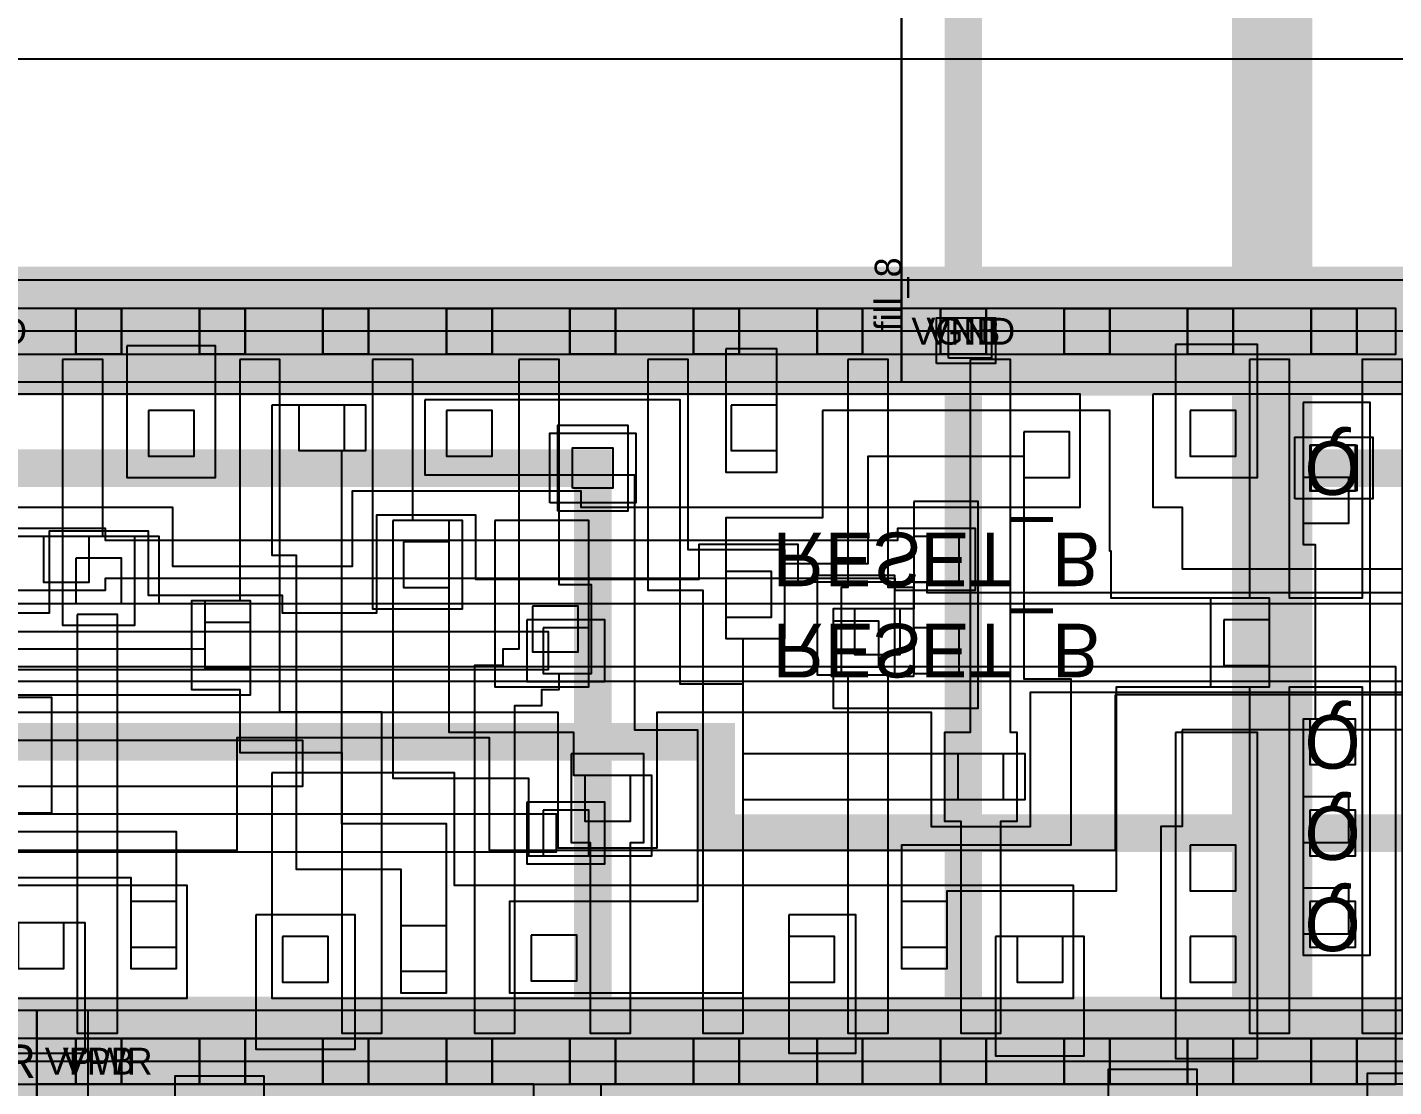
# Model space of a CAD drawing. Extents: x 0 to 50.5, y 0 to 99.5.
# Drawn here: x 16.06 to 21.15, y 86.94 to 90.89 of the extents above; entities that cross this region are included whole.
import ezdxf
from ezdxf.enums import TextEntityAlignment as Align

# ---------------------------------------------------------------- set-up
doc = ezdxf.new("R2010")
doc.units = 0
for name, color, linetype in [('L122D16', 13, 'CONTINUOUS'), ('L236D0', 12, 'CONTINUOUS'), ('L64D16', 14, 'CONTINUOUS'), ('L64D20', 26, 'CONTINUOUS'), ('L64D5', 19, 'CONTINUOUS'), ('L64D59', 18, 'CONTINUOUS'), ('L65D20', 22, 'CONTINUOUS'), ('L66D20', 16, 'CONTINUOUS'), ('L66D44', 21, 'CONTINUOUS'), ('L67D16', 29, 'CONTINUOUS'), ('L67D20', 8, 'CONTINUOUS'), ('L67D44', 9, 'CONTINUOUS'), ('L67D5', 17, 'CONTINUOUS'), ('L68D16', 15, 'CONTINUOUS'), ('L68D20', 6, 'CONTINUOUS'), ('L68D44', 7, 'CONTINUOUS'), ('L68D5', 20, 'CONTINUOUS'), ('L69D20', 4, 'CONTINUOUS'), ('L71D20', 1, 'CONTINUOUS'), ('L78D44', 24, 'CONTINUOUS'), ('L81D4', 28, 'CONTINUOUS'), ('L83D44', 30, 'CONTINUOUS'), ('L93D44', 25, 'CONTINUOUS'), ('L94D20', 27, 'CONTINUOUS'), ('L95D20', 23, 'CONTINUOUS')]:
    doc.layers.add(name, color=color, linetype=linetype)

# ---------------------------------------------------------------- blocks, each defined once
blk = doc.blocks.new('VIA_L1M1_PR_MR')
at = {"layer": 'L67D20'}
blk.add_lwpolyline([(-0.085, -0.085), (-0.085, 0.085), (0.085, 0.085), (0.085, -0.085)], close=True, dxfattribs=at)
at = {"layer": 'L67D44'}
blk.add_lwpolyline([(-0.085, -0.085), (-0.085, 0.085), (0.085, 0.085), (0.085, -0.085)], close=True, dxfattribs=at)
at = {"layer": 'L68D20'}
blk.add_lwpolyline([(-0.145, -0.115), (-0.145, 0.115), (0.145, 0.115), (0.145, -0.115)], close=True, dxfattribs=at)
blk = doc.blocks.new('VIA_M1M2_PR')
at = {"layer": 'L68D20'}
blk.add_lwpolyline([(-0.16, -0.13), (-0.16, 0.13), (0.16, 0.13), (0.16, -0.13)], close=True, dxfattribs=at)
at = {"layer": 'L68D44'}
blk.add_lwpolyline([(-0.075, -0.075), (-0.075, 0.075), (0.075, 0.075), (0.075, -0.075)], close=True, dxfattribs=at)
at = {"layer": 'L69D20'}
blk.add_lwpolyline([(-0.13, -0.16), (-0.13, 0.16), (0.13, 0.16), (0.13, -0.16)], close=True, dxfattribs=at)
blk = doc.blocks.new('sky130_fd_sc_hd__dfrtp_1')
at = {"layer": 'L236D0'}
blk.add_lwpolyline([(0, 0), (0, 2.72), (9.2, 2.72), (9.2, 0)], close=True, dxfattribs=at)
at = {"layer": 'L64D16'}
blk.add_lwpolyline([(0.145, 2.635), (0.145, 2.805), (0.315, 2.805), (0.315, 2.635)], close=True, dxfattribs=at)
at = {"layer": 'L64D20'}
blk.add_lwpolyline([(-0.19, 1.305), (-0.19, 2.91), (9.39, 2.91), (9.39, 1.305)], close=True, dxfattribs=at)
at = {"layer": 'L67D20'}
for points in [[(1.85, 2.175), (1.85, 2.635), (0, 2.635), (0, 2.805), (9.2, 2.805), (9.2, 2.635), (2.1, 2.635), (2.1, 2.175)], [(0.515, 2.135), (0.515, 2.665), (0.845, 2.665), (0.845, 2.135)], [(3.99, 2.205), (3.99, 2.69), (4.32, 2.69), (4.32, 2.205)], [(4.955, 2.175), (4.955, 2.675), (5.325, 2.675), (5.325, 2.175)]]:
    blk.add_lwpolyline(points, close=True, dxfattribs=at)
at = {"layer": 'L67D44'}
for points in [[(0.145, 2.635), (0.145, 2.805), (0.315, 2.805), (0.315, 2.635)], [(0.605, 2.635), (0.605, 2.805), (0.775, 2.805), (0.775, 2.635)], [(1.065, 2.635), (1.065, 2.805), (1.235, 2.805), (1.235, 2.635)], [(1.525, 2.635), (1.525, 2.805), (1.695, 2.805), (1.695, 2.635)], [(1.985, 2.635), (1.985, 2.805), (2.155, 2.805), (2.155, 2.635)], [(2.445, 2.635), (2.445, 2.805), (2.615, 2.805), (2.615, 2.635)], [(2.905, 2.635), (2.905, 2.805), (3.075, 2.805), (3.075, 2.635)], [(3.365, 2.635), (3.365, 2.805), (3.535, 2.805), (3.535, 2.635)], [(3.825, 2.635), (3.825, 2.805), (3.995, 2.805), (3.995, 2.635)], [(4.285, 2.635), (4.285, 2.805), (4.455, 2.805), (4.455, 2.635)], [(4.745, 2.635), (4.745, 2.805), (4.915, 2.805), (4.915, 2.635)]]:
    blk.add_lwpolyline(points, close=True, dxfattribs=at)
at = {"layer": 'L68D16'}
blk.add_lwpolyline([(0.145, 2.635), (0.145, 2.805), (0.315, 2.805), (0.315, 2.635)], close=True, dxfattribs=at)
at = {"layer": 'L68D20', "const_width": 0.48}
blk.add_lwpolyline([(0, 2.72), (9.2, 2.72)], dxfattribs=at)
at = {"layer": 'L78D44'}
blk.add_lwpolyline([(0, 1.25), (0, 2.72), (9.2, 2.72), (9.2, 1.25)], close=True, dxfattribs=at)
at = {"layer": 'L81D4'}
blk.add_lwpolyline([(0, 0), (0, 2.72), (9.2, 2.72), (9.2, 0)], close=True, dxfattribs=at)
at = {"layer": 'L94D20'}
blk.add_lwpolyline([(8.155, 1.355), (8.155, 1.935), (5.825, 1.935), (5.825, 1.515), (4.885, 1.515), (4.885, 1.935), (1.35, 1.935), (1.35, 1.685), (0, 1.685), (0, 2.91), (9.2, 2.91), (9.2, 1.355)], close=True, dxfattribs=at)
at = {"layer": 'L64D5'}
blk.add_text('VPB', height=0.1, dxfattribs=at).set_placement((0.23, 2.72), align=Align.MIDDLE_CENTER)
at = {"layer": 'L68D5'}
blk.add_text('VPWR', height=0.1, dxfattribs=at).set_placement((0.23, 2.72), align=Align.MIDDLE_CENTER)
blk = doc.blocks.new('sky130_fd_sc_hd__dfrtp_2')
at = {"layer": 'L236D0'}
blk.add_lwpolyline([(0, 0), (0, 2.72), (9.66, 2.72), (9.66, 0)], close=True, dxfattribs=at)
at = {"layer": 'L64D20'}
blk.add_lwpolyline([(-0.19, 1.305), (-0.19, 2.91), (9.85, 2.91), (9.85, 1.305)], close=True, dxfattribs=at)
at = {"layer": 'L65D20'}
for points in [[(3.305, 2.065), (3.305, 2.485), (4.7, 2.485), (4.7, 2.065)], [(5.015, 1.645), (5.015, 2.485), (8, 2.485), (8, 2.065), (5.695, 2.065), (5.695, 1.645)], [(8.405, 1.485), (8.405, 1.845), (8.325, 1.845), (8.325, 2.485), (9.485, 2.485), (9.485, 1.485)], [(1.565, 0.235), (1.565, 0.655), (2.49, 0.655), (2.49, 0.595), (3.285, 0.595), (3.285, 0.655), (4.645, 0.655), (4.645, 0.875), (5.315, 0.875), (5.315, 0.595), (6.165, 0.595), (6.165, 0.655), (8.025, 0.655), (8.025, 0.235)], [(8.295, 0.235), (8.295, 0.655), (8.405, 0.655), (8.405, 0.885), (9.485, 0.885), (9.485, 0.235)]]:
    blk.add_lwpolyline(points, close=True, dxfattribs=at)
at = {"layer": 'L66D20'}
for points in [[(4.29, 1.055), (4.29, 2.615), (4.44, 2.615), (4.44, 1.055)], [(4.895, 0.105), (4.895, 1.005), (4.715, 1.005), (4.715, 1.335), (4.895, 1.335), (4.895, 1.57), (5.275, 1.57), (5.275, 2.615), (5.425, 2.615), (5.425, 1.42), (5.045, 1.42), (5.045, 0.105)], [(5.935, 0.105), (5.935, 1.185), (5.875, 1.185), (5.875, 1.245), (5.77, 1.245), (5.77, 2.615), (5.92, 2.615), (5.92, 1.395), (6.02, 1.395), (6.02, 1.335), (6.085, 1.335), (6.085, 1.275), (6.205, 1.275), (6.205, 0.945), (6.085, 0.945), (6.085, 0.105)], [(6.13, 1.575), (6.13, 1.905), (6.2, 1.905), (6.2, 2.615), (6.35, 2.615), (6.35, 1.905), (6.4, 1.905), (6.4, 1.575)], [(6.415, 0.105), (6.415, 0.965), (6.62, 0.965), (6.62, 2.615), (6.77, 2.615), (6.77, 1.145), (6.925, 1.145), (6.925, 0.815), (6.565, 0.815), (6.565, 0.105)], [(7.16, 0.105), (7.16, 0.955), (7.135, 0.955), (7.135, 1.285), (7.16, 1.285), (7.16, 2.615), (7.31, 2.615), (7.31, 1.285), (7.405, 1.285), (7.405, 0.955), (7.31, 0.955), (7.31, 0.105)], [(7.615, 0.105), (7.615, 1.495), (7.52, 1.495), (7.52, 1.825), (7.58, 1.825), (7.58, 2.615), (7.73, 2.615), (7.73, 1.825), (7.79, 1.825), (7.79, 1.495), (7.765, 1.495), (7.765, 0.105)], [(8.655, 0.105), (8.655, 0.995), (8.51, 0.995), (8.51, 1.325), (8.655, 1.325), (8.655, 2.615), (8.805, 2.615), (8.805, 1.325), (9.075, 1.325), (9.075, 2.615), (9.225, 2.615), (9.225, 0.105), (9.075, 0.105), (9.075, 0.995), (8.805, 0.995), (8.805, 0.105)], [(4.235, 0.105), (4.235, 1.095), (4.505, 1.095), (4.505, 0.765), (4.385, 0.765), (4.385, 0.105)], [(5.39, 0.105), (5.39, 1.035), (5.725, 1.035), (5.725, 0.705), (5.54, 0.705), (5.54, 0.105)]]:
    blk.add_lwpolyline(points, close=True, dxfattribs=at)
at = {"layer": 'L66D44'}
for points in [[(5.055, 2.255), (5.055, 2.425), (5.225, 2.425), (5.225, 2.255)], [(5.98, 2.25), (5.98, 2.42), (6.15, 2.42), (6.15, 2.25)], [(6.94, 2.255), (6.94, 2.425), (7.11, 2.425), (7.11, 2.255)], [(7.79, 2.255), (7.79, 2.425), (7.96, 2.425), (7.96, 2.255)], [(8.435, 2.255), (8.435, 2.425), (8.605, 2.425), (8.605, 2.255)], [(4.07, 2.205), (4.07, 2.375), (4.24, 2.375), (4.24, 2.205)], [(5.495, 2.215), (5.495, 2.385), (5.665, 2.385), (5.665, 2.215)], [(4.49, 2.125), (4.49, 2.295), (4.66, 2.295), (4.66, 2.125)], [(7.36, 2.125), (7.36, 2.295), (7.53, 2.295), (7.53, 2.125)], [(8.855, 2.075), (8.855, 2.245), (9.025, 2.245), (9.025, 2.075)], [(8.435, 1.915), (8.435, 2.085), (8.605, 2.085), (8.605, 1.915)], [(8.855, 1.735), (8.855, 1.905), (9.025, 1.905), (9.025, 1.735)], [(6.18, 1.655), (6.18, 1.825), (6.35, 1.825), (6.35, 1.655)], [(7.57, 1.575), (7.57, 1.745), (7.74, 1.745), (7.74, 1.575)], [(4.765, 1.085), (4.765, 1.255), (4.935, 1.255), (4.935, 1.085)], [(8.56, 1.075), (8.56, 1.245), (8.73, 1.245), (8.73, 1.075)], [(5.985, 1.025), (5.985, 1.195), (6.155, 1.195), (6.155, 1.025)], [(7.185, 1.035), (7.185, 1.205), (7.355, 1.205), (7.355, 1.035)], [(6.705, 0.895), (6.705, 1.065), (6.875, 1.065), (6.875, 0.895)], [(4.285, 0.845), (4.285, 1.015), (4.455, 1.015), (4.455, 0.845)], [(5.505, 0.785), (5.505, 0.955), (5.675, 0.955), (5.675, 0.785)], [(8.855, 0.545), (8.855, 0.715), (9.025, 0.715), (9.025, 0.545)], [(7.815, 0.375), (7.815, 0.545), (7.985, 0.545), (7.985, 0.375)], [(4.555, 0.295), (4.555, 0.465), (4.725, 0.465), (4.725, 0.295)], [(5.665, 0.295), (5.665, 0.465), (5.835, 0.465), (5.835, 0.295)], [(8.435, 0.295), (8.435, 0.465), (8.605, 0.465), (8.605, 0.295)], [(5.115, 0.275), (5.115, 0.445), (5.285, 0.445), (5.285, 0.275)], [(6.725, 0.275), (6.725, 0.445), (6.895, 0.445), (6.895, 0.275)]]:
    blk.add_lwpolyline(points, close=True, dxfattribs=at)
at = {"layer": 'L67D16'}
for points in [[(8.88, 2.125), (8.88, 2.295), (9.05, 2.295), (9.05, 2.125)], [(8.88, 1.785), (8.88, 1.955), (9.05, 1.955), (9.05, 1.785)], [(8.88, 1.445), (8.88, 1.615), (9.05, 1.615), (9.05, 1.445)], [(7.405, 1.105), (7.405, 1.275), (7.575, 1.275), (7.575, 1.105)], [(7.405, 0.765), (7.405, 0.935), (7.575, 0.935), (7.575, 0.765)], [(8.88, 0.425), (8.88, 0.595), (9.05, 0.595), (9.05, 0.425)]]:
    blk.add_lwpolyline(points, close=True, dxfattribs=at)
at = {"layer": 'L67D20'}
for points in [[(1.85, 2.175), (1.85, 2.635), (0, 2.635), (0, 2.805), (9.2, 2.805), (9.2, 2.635), (2.1, 2.635), (2.1, 2.175)], [(7.71, 2.255), (7.71, 2.7), (8.04, 2.7), (8.04, 2.255)], [(8.38, 1.495), (8.38, 2.71), (8.685, 2.71), (8.685, 1.495)], [(3.99, 2.205), (3.99, 2.69), (4.32, 2.69), (4.32, 2.205)], [(4.955, 2.175), (4.955, 2.675), (5.325, 2.675), (5.325, 2.175)], [(6.94, 2.175), (6.94, 2.69), (7.19, 2.69), (7.19, 2.175)], [(2.745, 0.305), (2.745, 0.475), (3.43, 0.475), (3.43, 1.185), (3.245, 1.185), (3.245, 2.135), (2.735, 2.135), (2.735, 2.465), (3.415, 2.465), (3.415, 1.355), (4.935, 1.355), (4.935, 1.005), (4.765, 1.005), (4.765, 1.185), (3.6, 1.185), (3.6, 0.305)], [(5.015, 0.275), (5.015, 0.835), (5.105, 0.835), (5.105, 2.005), (5.495, 2.005), (5.495, 2.465), (5.665, 2.465), (5.665, 1.835), (5.275, 1.835), (5.275, 0.445), (5.365, 0.445), (5.365, 0.275)], [(5.585, 0.255), (5.585, 0.535), (6.365, 0.535), (6.365, 1.485), (6.6, 1.485), (6.6, 2.125), (5.9, 2.125), (5.9, 2.465), (6.77, 2.465), (6.77, 1.745), (7.82, 1.745), (7.82, 1.575), (6.77, 1.575), (6.77, 1.315), (6.535, 1.315), (6.535, 0.255)], [(3.585, 1.865), (3.585, 2.375), (3.755, 2.375), (3.755, 2.035), (4.49, 2.035), (4.49, 2.375), (4.66, 2.375), (4.66, 1.865)], [(7.065, 0.295), (7.065, 0.695), (6.705, 0.695), (6.705, 1.145), (6.925, 1.145), (6.925, 0.865), (7.235, 0.865), (7.235, 0.465), (7.815, 0.465), (7.815, 1.295), (7.99, 1.295), (7.99, 1.915), (7.36, 1.915), (7.36, 2.375), (7.53, 2.375), (7.53, 2.085), (8.16, 2.085), (8.16, 1.325), (8.73, 1.325), (8.73, 0.995), (8.14, 0.995), (8.14, 0.82), (8.135, 0.82), (8.135, 0.295)], [(8.855, 0.265), (8.855, 0.795), (8.9, 0.795), (8.9, 1.445), (8.855, 1.445), (8.855, 2.325), (9.105, 2.325), (9.105, 0.265)], [(5.465, 0.705), (5.465, 1.665), (5.97, 1.665), (5.97, 1.955), (6.43, 1.955), (6.43, 1.655), (6.14, 1.655), (6.14, 1.495), (5.675, 1.495), (5.675, 0.705)], [(3.775, 1.525), (3.775, 1.695), (5.13, 1.695), (5.13, 1.525)], [(7.405, 0.635), (7.405, 1.035), (7.105, 1.035), (7.105, 1.405), (7.645, 1.405), (7.645, 0.635)], [(5.845, 0.705), (5.845, 1.325), (6.195, 1.325), (6.195, 0.705)], [(3.805, 0.765), (3.805, 1.015), (4.595, 1.015), (4.595, 0.765)], [(4.475, 0.055), (4.475, 0.545), (4.805, 0.545), (4.805, 0.055)], [(6.705, 0.065), (6.705, 0.525), (6.895, 0.525), (6.895, 0.065)], [(8.38, 0.05), (8.38, 0.545), (8.685, 0.545), (8.685, 0.05)], [(0, -0.085), (0, 0.085), (9.2, 0.085), (9.2, -0.085)]]:
    blk.add_lwpolyline(points, close=True, dxfattribs=at)
at = {"layer": 'L67D44'}
for points in [[(4.285, 2.635), (4.285, 2.805), (4.455, 2.805), (4.455, 2.635)], [(4.745, 2.635), (4.745, 2.805), (4.915, 2.805), (4.915, 2.635)], [(5.205, 2.635), (5.205, 2.805), (5.375, 2.805), (5.375, 2.635)], [(5.665, 2.635), (5.665, 2.805), (5.835, 2.805), (5.835, 2.635)], [(6.125, 2.635), (6.125, 2.805), (6.295, 2.805), (6.295, 2.635)], [(6.585, 2.635), (6.585, 2.805), (6.755, 2.805), (6.755, 2.635)], [(7.045, 2.635), (7.045, 2.805), (7.215, 2.805), (7.215, 2.635)], [(7.505, 2.635), (7.505, 2.805), (7.675, 2.805), (7.675, 2.635)], [(7.965, 2.635), (7.965, 2.805), (8.135, 2.805), (8.135, 2.635)], [(8.425, 2.635), (8.425, 2.805), (8.595, 2.805), (8.595, 2.635)], [(8.885, 2.635), (8.885, 2.805), (9.055, 2.805), (9.055, 2.635)], [(6.025, 1.785), (6.025, 1.955), (6.195, 1.955), (6.195, 1.785)], [(6.025, 1.105), (6.025, 1.275), (6.195, 1.275), (6.195, 1.105)], [(7.105, 1.08), (7.105, 1.25), (7.275, 1.25), (7.275, 1.08)], [(4.165, 0.765), (4.165, 0.935), (4.335, 0.935), (4.335, 0.765)], [(7.405, 0.765), (7.405, 0.935), (7.575, 0.935), (7.575, 0.765)], [(4.285, -0.085), (4.285, 0.085), (4.455, 0.085), (4.455, -0.085)], [(4.745, -0.085), (4.745, 0.085), (4.915, 0.085), (4.915, -0.085)], [(5.205, -0.085), (5.205, 0.085), (5.375, 0.085), (5.375, -0.085)], [(5.665, -0.085), (5.665, 0.085), (5.835, 0.085), (5.835, -0.085)], [(6.125, -0.085), (6.125, 0.085), (6.295, 0.085), (6.295, -0.085)], [(6.585, -0.085), (6.585, 0.085), (6.755, 0.085), (6.755, -0.085)], [(7.045, -0.085), (7.045, 0.085), (7.215, 0.085), (7.215, -0.085)], [(7.505, -0.085), (7.505, 0.085), (7.675, 0.085), (7.675, -0.085)], [(7.965, -0.085), (7.965, 0.085), (8.135, 0.085), (8.135, -0.085)], [(8.425, -0.085), (8.425, 0.085), (8.595, 0.085), (8.595, -0.085)], [(8.885, -0.085), (8.885, 0.085), (9.055, 0.085), (9.055, -0.085)]]:
    blk.add_lwpolyline(points, close=True, dxfattribs=at)
at = {"layer": 'L68D20', "const_width": 0.48}
for points in [[(0, 2.72), (9.2, 2.72)], [(0, 0), (9.2, 0)]]:
    blk.add_lwpolyline(points, dxfattribs=at)
at = {"layer": 'L68D20'}
for points in [[(2.845, 1.755), (2.845, 1.8), (1.185, 1.8), (1.185, 1.94), (2.845, 1.94), (2.845, 1.985), (3.135, 1.985), (3.135, 1.94), (6.075, 1.94), (6.075, 1.8), (3.135, 1.8), (3.135, 1.755)], [(5.965, 1.755), (5.965, 1.985), (6.255, 1.985), (6.255, 1.755)], [(2.385, 1.075), (2.385, 1.12), (0.82, 1.12), (0.82, 1.26), (2.385, 1.26), (2.385, 1.305), (2.675, 1.305), (2.675, 1.26), (6.045, 1.26), (6.045, 1.12), (2.675, 1.12), (2.675, 1.075)], [(5.965, 1.075), (5.965, 1.305), (6.255, 1.305), (6.255, 1.075)], [(7.045, 0.91), (7.045, 1.28), (7.335, 1.28), (7.335, 0.91)], [(3.745, 0.735), (3.745, 0.965), (4.395, 0.965), (4.395, 0.92), (7.335, 0.92), (7.335, 0.965), (7.635, 0.965), (7.635, 0.735), (7.345, 0.735), (7.345, 0.78), (4.395, 0.78), (4.395, 0.735)]]:
    blk.add_lwpolyline(points, close=True, dxfattribs=at)
at = {"layer": 'L78D44'}
blk.add_lwpolyline([(0, 1.25), (0, 2.72), (9.2, 2.72), (9.2, 1.25)], close=True, dxfattribs=at)
at = {"layer": 'L81D4'}
blk.add_lwpolyline([(0, 0), (0, 2.72), (9.66, 2.72), (9.66, 0)], close=True, dxfattribs=at)
at = {"layer": 'L93D44'}
blk.add_lwpolyline([(0, -0.19), (0, 1.015), (9.66, 1.015), (9.66, -0.19)], close=True, dxfattribs=at)
at = {"layer": 'L94D20'}
blk.add_lwpolyline([(8.155, 1.355), (8.155, 1.935), (5.825, 1.935), (5.825, 1.515), (4.885, 1.515), (4.885, 1.935), (1.35, 1.935), (1.35, 1.685), (0, 1.685), (0, 2.91), (9.66, 2.91), (9.66, 1.355)], close=True, dxfattribs=at)
at = {"layer": 'L95D20'}
for points in [[(2.88, 1.42), (6.08, 1.42), (6.08, 1.925), (6.45, 1.925), (6.45, 1.42), (7.47, 1.42), (7.47, 1.845), (7.84, 1.845), (7.84, 1.345), (9.66, 1.345)], [(9.66, 0.975), (7.455, 0.975), (7.455, 0.935), (6.975, 0.935), (6.975, 0.795), (6.605, 0.795), (6.605, 0.925), (5.775, 0.925), (5.775, 0.685), (5.405, 0.685), (5.405, 1.05), (5.055, 1.05), (5.055, 0.985), (4.555, 0.985), (4.555, 0.745), (4.185, 0.745), (4.185, 1.05), (3.28, 1.05)]]:
    blk.add_lwpolyline(points, dxfattribs=at)
blk.add_lwpolyline([(3.755, 1.365), (3.755, 1.795), (4.195, 1.795), (4.195, 1.365)], close=True, dxfattribs=at)
at = {"layer": 'L67D5'}
for s, p in [('Q', (8.965, 2.21)), ('Q', (8.965, 1.87)), ('Q', (8.965, 1.53)), ('RESET_B', (7.49, 1.19)), ('RESET_B', (7.49, 0.85)), ('Q', (8.965, 0.51))]:
    blk.add_text(s, height=0.2, dxfattribs=at).set_placement(p, align=Align.MIDDLE_CENTER)
blk = doc.blocks.new('sky130_fd_sc_hd__fill_1')
at = {"layer": 'L122D16'}
blk.add_lwpolyline([(0.14, -0.055), (0.14, 0.055), (0.26, 0.055), (0.26, -0.055)], close=True, dxfattribs=at)
at = {"layer": 'L64D16'}
blk.add_lwpolyline([(0.155, 2.67), (0.155, 2.755), (0.255, 2.755), (0.255, 2.67)], close=True, dxfattribs=at)
at = {"layer": 'L64D20'}
blk.add_lwpolyline([(-0.19, 1.305), (-0.19, 2.91), (0.65, 2.91), (0.65, 1.305)], close=True, dxfattribs=at)
at = {"layer": 'L67D20', "const_width": 0.17}
for points in [[(0, 2.72), (0.46, 2.72)], [(0, 0), (0.46, 0)]]:
    blk.add_lwpolyline(points, dxfattribs=at)
at = {"layer": 'L67D44'}
for points in [[(0.145, 2.635), (0.145, 2.805), (0.315, 2.805), (0.315, 2.635)], [(0.145, -0.085), (0.145, 0.085), (0.315, 0.085), (0.315, -0.085)]]:
    blk.add_lwpolyline(points, close=True, dxfattribs=at)
at = {"layer": 'L68D16'}
for points in [[(0.11, 2.635), (0.11, 2.785), (0.29, 2.785), (0.29, 2.635)], [(0.11, -0.065), (0.11, 0.08), (0.29, 0.08), (0.29, -0.065)]]:
    blk.add_lwpolyline(points, close=True, dxfattribs=at)
at = {"layer": 'L68D20', "const_width": 0.48}
for points in [[(0, 2.72), (0.46, 2.72)], [(0, 0), (0.46, 0)]]:
    blk.add_lwpolyline(points, dxfattribs=at)
at = {"layer": 'L78D44'}
blk.add_lwpolyline([(0, 1.25), (0, 2.72), (0.46, 2.72), (0.46, 1.25)], close=True, dxfattribs=at)
at = {"layer": 'L81D4'}
blk.add_lwpolyline([(0, 0), (0, 2.72), (0.46, 2.72), (0.46, 0)], close=True, dxfattribs=at)
at = {"layer": 'L93D44'}
blk.add_lwpolyline([(0, -0.19), (0, 1.015), (0.46, 1.015), (0.46, -0.19)], close=True, dxfattribs=at)
at = {"layer": 'L94D20'}
blk.add_lwpolyline([(0, 1.355), (0, 2.91), (0.46, 2.91), (0.46, 1.355)], close=True, dxfattribs=at)
at = {"layer": 'L64D5'}
blk.add_text('VPB', height=0.1, dxfattribs=at).set_placement((0.23, 2.72), align=Align.MIDDLE_CENTER)
at = {"layer": 'L64D59'}
blk.add_text('VNB', height=0.1, dxfattribs=at).set_placement((0.23, 0), align=Align.MIDDLE_CENTER)
at = {"layer": 'L68D5'}
for s, p in [('VPWR', (0.205, 2.72)), ('VGND', (0.205, 0))]:
    blk.add_text(s, height=0.125, dxfattribs=at).set_placement(p, align=Align.MIDDLE_CENTER)
at = {"layer": 'L83D44'}
blk.add_text('fill_1', height=0.1, rotation=90, dxfattribs=at).set_placement((0, 0))
blk = doc.blocks.new('sky130_fd_sc_hd__fill_8')
at = {"layer": 'L122D16'}
blk.add_lwpolyline([(0.13, -0.12), (0.13, 0.05), (0.35, 0.05), (0.35, -0.12)], close=True, dxfattribs=at)
at = {"layer": 'L64D16'}
blk.add_lwpolyline([(0.1, 2.61), (0.1, 2.765), (0.385, 2.765), (0.385, 2.61)], close=True, dxfattribs=at)
at = {"layer": 'L64D20'}
blk.add_lwpolyline([(-0.19, 1.305), (-0.19, 2.91), (3.87, 2.91), (3.87, 1.305)], close=True, dxfattribs=at)
at = {"layer": 'L67D20', "const_width": 0.17}
for points in [[(0, 2.72), (3.68, 2.72)], [(0, 0), (3.68, 0)]]:
    blk.add_lwpolyline(points, dxfattribs=at)
at = {"layer": 'L67D44'}
for points in [[(0.145, 2.635), (0.145, 2.805), (0.315, 2.805), (0.315, 2.635)], [(0.605, 2.635), (0.605, 2.805), (0.775, 2.805), (0.775, 2.635)], [(1.065, 2.635), (1.065, 2.805), (1.235, 2.805), (1.235, 2.635)], [(1.525, 2.635), (1.525, 2.805), (1.695, 2.805), (1.695, 2.635)], [(1.985, 2.635), (1.985, 2.805), (2.155, 2.805), (2.155, 2.635)], [(2.445, 2.635), (2.445, 2.805), (2.615, 2.805), (2.615, 2.635)], [(2.905, 2.635), (2.905, 2.805), (3.075, 2.805), (3.075, 2.635)], [(3.365, 2.635), (3.365, 2.805), (3.535, 2.805), (3.535, 2.635)], [(0.145, -0.085), (0.145, 0.085), (0.315, 0.085), (0.315, -0.085)], [(0.605, -0.085), (0.605, 0.085), (0.775, 0.085), (0.775, -0.085)], [(1.065, -0.085), (1.065, 0.085), (1.235, 0.085), (1.235, -0.085)], [(1.525, -0.085), (1.525, 0.085), (1.695, 0.085), (1.695, -0.085)], [(1.985, -0.085), (1.985, 0.085), (2.155, 0.085), (2.155, -0.085)], [(2.445, -0.085), (2.445, 0.085), (2.615, 0.085), (2.615, -0.085)], [(2.905, -0.085), (2.905, 0.085), (3.075, 0.085), (3.075, -0.085)], [(3.365, -0.085), (3.365, 0.085), (3.535, 0.085), (3.535, -0.085)]]:
    blk.add_lwpolyline(points, close=True, dxfattribs=at)
at = {"layer": 'L68D16'}
for points in [[(0.145, 2.615), (0.145, 2.775), (0.335, 2.775), (0.335, 2.615)], [(0.175, -0.1), (0.175, 0.05), (0.335, 0.05), (0.335, -0.1)]]:
    blk.add_lwpolyline(points, close=True, dxfattribs=at)
at = {"layer": 'L68D20', "const_width": 0.48}
for points in [[(0, 2.72), (3.68, 2.72)], [(0, 0), (3.68, 0)]]:
    blk.add_lwpolyline(points, dxfattribs=at)
at = {"layer": 'L78D44'}
blk.add_lwpolyline([(0, 1.25), (0, 2.72), (3.68, 2.72), (3.68, 1.25)], close=True, dxfattribs=at)
at = {"layer": 'L81D4'}
blk.add_lwpolyline([(0, 0), (0, 2.72), (3.68, 2.72), (3.68, 0)], close=True, dxfattribs=at)
at = {"layer": 'L93D44'}
blk.add_lwpolyline([(0, -0.19), (0, 1.015), (3.68, 1.015), (3.68, -0.19)], close=True, dxfattribs=at)
at = {"layer": 'L94D20'}
blk.add_lwpolyline([(0, 1.355), (0, 2.91), (3.68, 2.91), (3.68, 1.355)], close=True, dxfattribs=at)
at = {"layer": 'L64D5'}
blk.add_text('VPB', height=0.1, dxfattribs=at).set_placement((0.23, 2.72), align=Align.MIDDLE_CENTER)
at = {"layer": 'L64D59'}
blk.add_text('VNB', height=0.1, dxfattribs=at).set_placement((0.23, 0), align=Align.MIDDLE_CENTER)
at = {"layer": 'L68D5'}
for s, p in [('VPWR', (0.23, 2.72)), ('VGND', (0.23, 0))]:
    blk.add_text(s, height=0.1, dxfattribs=at).set_placement(p, align=Align.MIDDLE_CENTER)
at = {"layer": 'L83D44'}
blk.add_text('fill_8', height=0.1, rotation=90, dxfattribs=at).set_placement((0, 0))

msp = doc.modelspace()

# ---------------------------------------------------------------- linework, layer by layer
at = {"layer": 'L68D20'}
for points, const_width in [([(1.38, 89.76), (49.22, 89.76)], 0.48), ([(15.34, 89.25), (18.24, 89.25)], 0.14), ([(20.86, 89.25), (24.68, 89.25)], 0.14), ([(18.63, 87.82), (18.63, 88.3)], 0.14), ([(13.5, 88.23), (18.7, 88.23)], 0.14), ([(18.56, 87.89), (22.84, 87.89)], 0.14), ([(1.38, 87.04), (49.22, 87.04)], 0.48)]:
    msp.add_lwpolyline(points, dxfattribs=dict(at, const_width=const_width))
at = {"layer": 'L69D20', "const_width": 0.14}
for points in [[(19.55, 83.74), (19.55, 93.06)], [(18.17, 85.1), (18.17, 89.32)]]:
    msp.add_lwpolyline(points, dxfattribs=at)
at = {"layer": 'L71D20', "const_width": 0.3}
msp.add_lwpolyline([(20.7, 54.59), (20.7, 91.61)], dxfattribs=at)

# ---------------------------------------------------------------- block references
for name, p in [('sky130_fd_sc_hd__fill_8', (15.64, 89.76)), ('sky130_fd_sc_hd__fill_8', (19.32, 89.76)), ('VIA_M1M2_PR', (18.17, 89.25)), ('VIA_L1M1_PR_MR', (20.93, 89.25)), ('sky130_fd_sc_hd__fill_1', (15.64, 84.32)), ('sky130_fd_sc_hd__dfrtp_1', (16.1, 84.32))]:
    msp.add_blockref(name, p)
at = {"yscale": -1}
msp.add_blockref('sky130_fd_sc_hd__dfrtp_2', (11.96, 89.76), dxfattribs=at)

doc.saveas('drawing.dxf')
